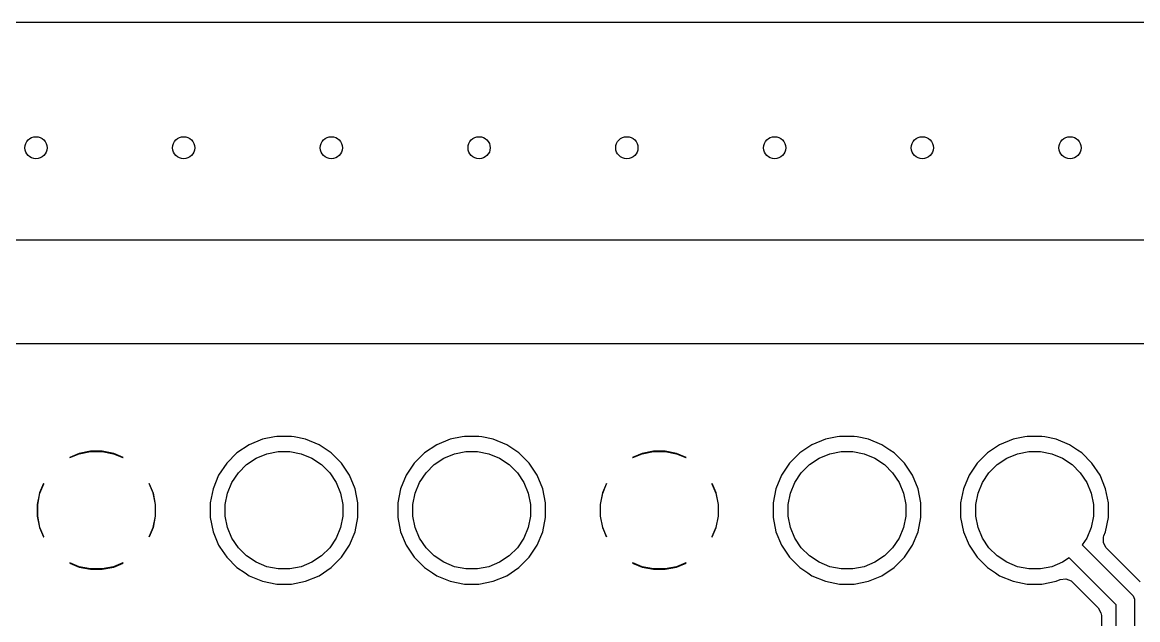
# Model space of a CAD drawing. Header units: inches. Extents: x 2.12 to 6.02, y -5.78 to -1.88.
# Drawn here: x 4.377 to 4.971, y -2.195 to -1.876 of the extents above; entities that cross this region are included whole.
import ezdxf

# ---------------------------------------------------------------- set-up
doc = ezdxf.new("R2010")
doc.units = ezdxf.units.IN
doc.header["$MEASUREMENT"] = 0
doc.layers.add('B.Cu', color=153, linetype='CONTINUOUS', true_color=0x4d7fc4)

msp = doc.modelspace()

# ---------------------------------------------------------------- linework, layer by layer
at = {"layer": 'B.Cu', "linetype": 'CONTINUOUS'}
for p, q in [((2.13821, -1.876), (5.99565, -1.876)), ((5.73902, -1.99213), (2.39483, -1.99213)), ((2.43466, -2.04724), (5.69919, -2.04724)), ((4.50465, -2.09834), (4.49748, -2.10131)), ((4.511, -2.09708), (4.50465, -2.09834)), ((4.50465, -2.09834), (4.50465, -2.09834)), ((4.51226, -2.09683), (4.511, -2.09708)), ((4.52002, -2.09683), (4.51226, -2.09683)), ((4.52154, -2.09713), (4.52002, -2.09683)), ((4.52763, -2.09834), (4.52154, -2.09713)), ((4.5348, -2.10131), (4.52763, -2.09834)), ((4.52763, -2.09834), (4.52763, -2.09834)), ((4.60465, -2.09834), (4.59748, -2.10131)), ((4.611, -2.09708), (4.60465, -2.09834)), ((4.60465, -2.09834), (4.60465, -2.09834)), ((4.61226, -2.09683), (4.611, -2.09708)), ((4.62002, -2.09683), (4.61226, -2.09683)), ((4.62153, -2.09713), (4.62002, -2.09683)), ((4.62763, -2.09834), (4.62153, -2.09713)), ((4.6348, -2.10131), (4.62763, -2.09834)), ((4.62763, -2.09834), (4.62763, -2.09834)), ((4.80465, -2.09834), (4.79748, -2.10131)), ((4.811, -2.09708), (4.80465, -2.09834)), ((4.80465, -2.09834), (4.80465, -2.09834)), ((4.81226, -2.09683), (4.811, -2.09708)), ((4.82002, -2.09683), (4.81226, -2.09683)), ((4.82153, -2.09713), (4.82002, -2.09683)), ((4.82763, -2.09834), (4.82153, -2.09713)), ((4.8348, -2.10131), (4.82763, -2.09834)), ((4.82763, -2.09834), (4.82763, -2.09834)), ((4.90465, -2.09834), (4.89748, -2.10131)), ((4.911, -2.09708), (4.90465, -2.09834)), ((4.90465, -2.09834), (4.90465, -2.09834)), ((4.91226, -2.09683), (4.911, -2.09708)), ((4.92002, -2.09683), (4.91226, -2.09683)), ((4.92153, -2.09713), (4.92002, -2.09683)), ((4.92763, -2.09834), (4.92153, -2.09713)), ((4.9348, -2.10131), (4.92763, -2.09834)), ((4.92763, -2.09834), (4.92763, -2.09834)), ((4.49748, -2.10131), (4.49103, -2.10562)), ((4.49748, -2.10131), (4.49748, -2.10131)), ((4.53909, -2.10418), (4.5348, -2.10131)), ((4.5348, -2.10131), (4.5348, -2.10131)), ((4.54125, -2.10562), (4.53909, -2.10418)), ((4.59748, -2.10131), (4.59103, -2.10562)), ((4.59748, -2.10131), (4.59748, -2.10131)), ((4.63909, -2.10418), (4.6348, -2.10131)), ((4.6348, -2.10131), (4.6348, -2.10131)), ((4.64125, -2.10562), (4.63909, -2.10418)), ((4.79748, -2.10131), (4.79103, -2.10562)), ((4.79748, -2.10131), (4.79748, -2.10131)), ((4.83909, -2.10418), (4.8348, -2.10131)), ((4.8348, -2.10131), (4.8348, -2.10131)), ((4.84125, -2.10562), (4.83909, -2.10418)), ((4.89748, -2.10131), (4.89103, -2.10562)), ((4.89748, -2.10131), (4.89748, -2.10131)), ((4.93909, -2.10418), (4.9348, -2.10131)), ((4.9348, -2.10131), (4.9348, -2.10131)), ((4.94125, -2.10562), (4.93909, -2.10418)), ((4.40695, -2.10593), (4.40188, -2.10804)), ((4.40188, -2.10804), (4.40188, -2.10804)), ((4.40188, -2.10804), (4.40199, -2.10815)), ((4.40199, -2.10815), (4.407, -2.10608)), ((4.41304, -2.10472), (4.40695, -2.10593)), ((4.40695, -2.10593), (4.40695, -2.10593)), ((4.407, -2.10608), (4.41305, -2.10488)), ((4.41924, -2.10472), (4.41304, -2.10472)), ((4.41305, -2.10488), (4.41923, -2.10488)), ((4.41923, -2.10488), (4.42528, -2.10608)), ((4.42533, -2.10593), (4.41924, -2.10472)), ((4.42528, -2.10608), (4.43029, -2.10815)), ((4.43041, -2.10804), (4.42533, -2.10593)), ((4.42533, -2.10593), (4.42533, -2.10593)), ((4.43029, -2.10815), (4.43041, -2.10804)), ((4.43041, -2.10804), (4.43041, -2.10804)), ((4.49103, -2.10562), (4.48555, -2.11111)), ((4.49103, -2.10562), (4.49103, -2.10562)), ((4.49616, -2.11187), (4.50129, -2.10844)), ((4.50129, -2.10844), (4.507, -2.10608)), ((4.507, -2.10608), (4.51305, -2.10488)), ((4.51305, -2.10488), (4.51923, -2.10488)), ((4.51923, -2.10488), (4.52528, -2.10608)), ((4.52528, -2.10608), (4.53099, -2.10844)), ((4.53099, -2.10844), (4.53612, -2.11187)), ((4.54674, -2.11111), (4.54125, -2.10562)), ((4.59103, -2.10562), (4.58555, -2.11111)), ((4.59103, -2.10562), (4.59103, -2.10562)), ((4.59616, -2.11187), (4.60129, -2.10844)), ((4.60129, -2.10844), (4.607, -2.10608)), ((4.607, -2.10608), (4.61305, -2.10488)), ((4.61305, -2.10488), (4.61923, -2.10488)), ((4.61923, -2.10488), (4.62528, -2.10608)), ((4.62528, -2.10608), (4.63099, -2.10844)), ((4.63099, -2.10844), (4.63612, -2.11187)), ((4.64674, -2.11111), (4.64125, -2.10562)), ((4.70695, -2.10593), (4.70188, -2.10804)), ((4.70188, -2.10804), (4.70188, -2.10804)), ((4.70188, -2.10804), (4.70199, -2.10815)), ((4.70199, -2.10815), (4.707, -2.10608)), ((4.71304, -2.10472), (4.70695, -2.10593)), ((4.70695, -2.10593), (4.70695, -2.10593)), ((4.707, -2.10608), (4.71305, -2.10488)), ((4.71924, -2.10472), (4.71304, -2.10472)), ((4.71305, -2.10488), (4.71923, -2.10488)), ((4.71923, -2.10488), (4.72528, -2.10608)), ((4.72533, -2.10593), (4.71924, -2.10472)), ((4.72528, -2.10608), (4.73029, -2.10815)), ((4.73041, -2.10804), (4.72533, -2.10593)), ((4.72533, -2.10593), (4.72533, -2.10593)), ((4.73029, -2.10815), (4.73041, -2.10804)), ((4.73041, -2.10804), (4.73041, -2.10804)), ((4.79103, -2.10562), (4.78555, -2.11111)), ((4.79103, -2.10562), (4.79103, -2.10562)), ((4.79616, -2.11187), (4.80129, -2.10844)), ((4.80129, -2.10844), (4.807, -2.10608)), ((4.807, -2.10608), (4.81305, -2.10488)), ((4.81305, -2.10488), (4.81923, -2.10488)), ((4.81923, -2.10488), (4.82528, -2.10608)), ((4.82528, -2.10608), (4.83099, -2.10844)), ((4.83099, -2.10844), (4.83612, -2.11187)), ((4.84674, -2.11111), (4.84125, -2.10562)), ((4.89103, -2.10562), (4.88555, -2.11111)), ((4.89103, -2.10562), (4.89103, -2.10562)), ((4.89616, -2.11187), (4.90129, -2.10844)), ((4.90129, -2.10844), (4.907, -2.10608)), ((4.907, -2.10608), (4.91305, -2.10488)), ((4.91305, -2.10488), (4.91923, -2.10488)), ((4.91923, -2.10488), (4.92528, -2.10608)), ((4.92528, -2.10608), (4.93099, -2.10844)), ((4.93099, -2.10844), (4.93612, -2.11187)), ((4.94674, -2.11111), (4.94125, -2.10562)), ((4.48555, -2.11111), (4.48123, -2.11756)), ((4.48555, -2.11111), (4.48555, -2.11111)), ((4.48836, -2.12137), (4.49179, -2.11624)), ((4.49179, -2.11624), (4.49616, -2.11187)), ((4.53612, -2.11187), (4.54049, -2.11624)), ((4.54049, -2.11624), (4.54392, -2.12137)), ((4.55105, -2.11756), (4.54674, -2.11111)), ((4.58555, -2.11111), (4.58123, -2.11756)), ((4.58555, -2.11111), (4.58555, -2.11111)), ((4.58836, -2.12137), (4.59179, -2.11624)), ((4.59179, -2.11624), (4.59616, -2.11187)), ((4.63612, -2.11187), (4.64049, -2.11624)), ((4.64049, -2.11624), (4.64392, -2.12137)), ((4.65105, -2.11756), (4.64674, -2.11111)), ((4.78555, -2.11111), (4.78123, -2.11756)), ((4.78555, -2.11111), (4.78555, -2.11111)), ((4.78836, -2.12137), (4.79179, -2.11624)), ((4.79179, -2.11624), (4.79616, -2.11187)), ((4.83612, -2.11187), (4.84049, -2.11624)), ((4.84049, -2.11624), (4.84392, -2.12137)), ((4.85105, -2.11756), (4.84674, -2.11111)), ((4.88555, -2.11111), (4.88123, -2.11756)), ((4.88555, -2.11111), (4.88555, -2.11111)), ((4.88836, -2.12137), (4.89179, -2.11624)), ((4.89179, -2.11624), (4.89616, -2.11187)), ((4.93612, -2.11187), (4.94049, -2.11624)), ((4.94049, -2.11624), (4.94392, -2.12137)), ((4.95105, -2.11756), (4.94674, -2.11111)), ((4.38796, -2.12196), (4.38586, -2.12703)), ((4.386, -2.12708), (4.38807, -2.12207)), ((4.38807, -2.12207), (4.38796, -2.12196)), ((4.38796, -2.12196), (4.38796, -2.12196)), ((4.44432, -2.12196), (4.44421, -2.12207)), ((4.44421, -2.12207), (4.44628, -2.12708)), ((4.44643, -2.12703), (4.44432, -2.12196)), ((4.48123, -2.11756), (4.47827, -2.12473)), ((4.48123, -2.11756), (4.48123, -2.11756)), ((4.486, -2.12708), (4.48836, -2.12137)), ((4.54392, -2.12137), (4.54628, -2.12708)), ((4.55402, -2.12473), (4.55105, -2.11756)), ((4.58123, -2.11756), (4.57827, -2.12473)), ((4.58123, -2.11756), (4.58123, -2.11756)), ((4.586, -2.12708), (4.58836, -2.12137)), ((4.64392, -2.12137), (4.64628, -2.12708)), ((4.65402, -2.12473), (4.65105, -2.11756)), ((4.68796, -2.12196), (4.68586, -2.12703)), ((4.686, -2.12708), (4.68807, -2.12207)), ((4.68807, -2.12207), (4.68796, -2.12196)), ((4.68796, -2.12196), (4.68796, -2.12196)), ((4.74432, -2.12196), (4.74421, -2.12207)), ((4.74421, -2.12207), (4.74628, -2.12708)), ((4.74643, -2.12703), (4.74432, -2.12196)), ((4.78123, -2.11756), (4.77827, -2.12473)), ((4.78123, -2.11756), (4.78123, -2.11756)), ((4.786, -2.12708), (4.78836, -2.12137)), ((4.84392, -2.12137), (4.84628, -2.12708)), ((4.85402, -2.12473), (4.85105, -2.11756)), ((4.88123, -2.11756), (4.87827, -2.12473)), ((4.88123, -2.11756), (4.88123, -2.11756)), ((4.886, -2.12708), (4.88836, -2.12137)), ((4.94392, -2.12137), (4.94628, -2.12708)), ((4.95402, -2.12473), (4.95105, -2.11756)), ((4.38586, -2.12703), (4.38465, -2.13312)), ((4.3848, -2.13313), (4.386, -2.12708)), ((4.38586, -2.12703), (4.38586, -2.12703)), ((4.44628, -2.12708), (4.44749, -2.13313)), ((4.44643, -2.12703), (4.44643, -2.12703)), ((4.44748, -2.13234), (4.44643, -2.12703)), ((4.47827, -2.12473), (4.47675, -2.13234)), ((4.47827, -2.12473), (4.47827, -2.12473)), ((4.4848, -2.13313), (4.486, -2.12708)), ((4.54628, -2.12708), (4.54749, -2.13313)), ((4.55553, -2.13234), (4.55402, -2.12473)), ((4.57827, -2.12473), (4.57675, -2.13234)), ((4.57827, -2.12473), (4.57827, -2.12473)), ((4.5848, -2.13313), (4.586, -2.12708)), ((4.64628, -2.12708), (4.64749, -2.13313)), ((4.65553, -2.13234), (4.65402, -2.12473)), ((4.68586, -2.12703), (4.68465, -2.13312)), ((4.6848, -2.13313), (4.686, -2.12708)), ((4.68586, -2.12703), (4.68586, -2.12703)), ((4.74628, -2.12708), (4.74749, -2.13313)), ((4.74643, -2.12703), (4.74643, -2.12703)), ((4.74748, -2.13234), (4.74643, -2.12703)), ((4.77827, -2.12473), (4.77675, -2.13234)), ((4.77827, -2.12473), (4.77827, -2.12473)), ((4.7848, -2.13313), (4.786, -2.12708)), ((4.84628, -2.12708), (4.84749, -2.13313)), ((4.85553, -2.13234), (4.85402, -2.12473)), ((4.87827, -2.12473), (4.87675, -2.13234)), ((4.87827, -2.12473), (4.87827, -2.12473)), ((4.8848, -2.13313), (4.886, -2.12708)), ((4.94628, -2.12708), (4.94749, -2.13313)), ((4.95553, -2.13234), (4.95402, -2.12473)), ((4.38465, -2.13312), (4.38465, -2.13932)), ((4.3848, -2.13931), (4.3848, -2.13313)), ((4.44764, -2.13312), (4.44748, -2.13234)), ((4.44749, -2.13313), (4.44749, -2.13931)), ((4.44764, -2.13932), (4.44764, -2.13312)), ((4.47675, -2.13234), (4.47675, -2.1401)), ((4.4848, -2.13931), (4.4848, -2.13313)), ((4.54749, -2.13313), (4.54749, -2.13931)), ((4.55553, -2.1401), (4.55553, -2.13234)), ((4.55553, -2.13234), (4.55553, -2.13234)), ((4.57675, -2.13234), (4.57675, -2.1401)), ((4.5848, -2.13931), (4.5848, -2.13313)), ((4.64749, -2.13313), (4.64749, -2.13931)), ((4.65553, -2.13312), (4.65553, -2.13234)), ((4.65553, -2.1401), (4.65553, -2.13312)), ((4.68465, -2.13312), (4.68465, -2.13932)), ((4.6848, -2.13931), (4.6848, -2.13313)), ((4.74764, -2.13312), (4.74748, -2.13234)), ((4.74749, -2.13313), (4.74749, -2.13931)), ((4.74764, -2.13932), (4.74764, -2.13312)), ((4.77675, -2.13234), (4.77675, -2.1401)), ((4.7848, -2.13931), (4.7848, -2.13313)), ((4.84749, -2.13313), (4.84749, -2.13931)), ((4.85553, -2.1401), (4.85553, -2.13234)), ((4.87675, -2.13234), (4.87675, -2.1401)), ((4.8848, -2.13931), (4.8848, -2.13313)), ((4.94749, -2.13313), (4.94749, -2.13931)), ((4.95553, -2.13312), (4.95553, -2.13234)), ((4.95553, -2.1401), (4.95553, -2.13312)), ((4.38465, -2.13932), (4.38586, -2.14541)), ((4.386, -2.14536), (4.3848, -2.13931)), ((4.44749, -2.13931), (4.44628, -2.14536)), ((4.44643, -2.14541), (4.44764, -2.13932)), ((4.47675, -2.1401), (4.47827, -2.14771)), ((4.486, -2.14536), (4.4848, -2.13931)), ((4.54749, -2.13931), (4.54628, -2.14536)), ((4.55402, -2.14771), (4.55553, -2.1401)), ((4.57675, -2.1401), (4.57827, -2.14771)), ((4.586, -2.14536), (4.5848, -2.13931)), ((4.64749, -2.13931), (4.64628, -2.14536)), ((4.65402, -2.14771), (4.65553, -2.1401)), ((4.68465, -2.13932), (4.68586, -2.14541)), ((4.686, -2.14536), (4.6848, -2.13931)), ((4.74749, -2.13931), (4.74628, -2.14536)), ((4.74643, -2.14541), (4.74764, -2.13932)), ((4.77675, -2.1401), (4.77827, -2.14771)), ((4.786, -2.14536), (4.7848, -2.13931)), ((4.84749, -2.13931), (4.84628, -2.14536)), ((4.85402, -2.14771), (4.85553, -2.1401)), ((4.87675, -2.1401), (4.87827, -2.14771)), ((4.886, -2.14536), (4.8848, -2.13931)), ((4.94749, -2.13931), (4.94628, -2.14536)), ((4.95402, -2.14771), (4.95553, -2.1401)), ((4.38586, -2.14541), (4.38586, -2.14541)), ((4.38586, -2.14541), (4.38796, -2.15048)), ((4.38807, -2.15037), (4.386, -2.14536)), ((4.44628, -2.14536), (4.44421, -2.15037)), ((4.44432, -2.15048), (4.44643, -2.14541)), ((4.44643, -2.14541), (4.44643, -2.14541)), ((4.48836, -2.15107), (4.486, -2.14536)), ((4.54628, -2.14536), (4.54392, -2.15107)), ((4.58836, -2.15107), (4.586, -2.14536)), ((4.64628, -2.14536), (4.64392, -2.15107)), ((4.68586, -2.14541), (4.68586, -2.14541)), ((4.68586, -2.14541), (4.68796, -2.15048)), ((4.68807, -2.15037), (4.686, -2.14536)), ((4.74628, -2.14536), (4.74421, -2.15037)), ((4.74432, -2.15048), (4.74643, -2.14541)), ((4.74643, -2.14541), (4.74643, -2.14541)), ((4.78836, -2.15107), (4.786, -2.14536)), ((4.84628, -2.14536), (4.84392, -2.15107)), ((4.88836, -2.15107), (4.886, -2.14536)), ((4.94628, -2.14536), (4.94392, -2.15107)), ((4.38796, -2.15048), (4.38807, -2.15037)), ((4.38796, -2.15048), (4.38796, -2.15048)), ((4.44421, -2.15037), (4.44432, -2.15048)), ((4.47827, -2.14771), (4.47827, -2.14771)), ((4.47827, -2.14771), (4.48123, -2.15488)), ((4.49179, -2.1562), (4.48836, -2.15107)), ((4.54392, -2.15107), (4.54049, -2.1562)), ((4.55105, -2.15488), (4.55402, -2.14771)), ((4.57827, -2.14771), (4.57827, -2.14771)), ((4.57827, -2.14771), (4.58123, -2.15488)), ((4.59179, -2.1562), (4.58836, -2.15107)), ((4.64392, -2.15107), (4.64049, -2.1562)), ((4.65105, -2.15488), (4.65402, -2.14771)), ((4.68796, -2.15048), (4.68807, -2.15037)), ((4.68796, -2.15048), (4.68796, -2.15048)), ((4.74421, -2.15037), (4.74432, -2.15048)), ((4.77827, -2.14771), (4.77827, -2.14771)), ((4.77827, -2.14771), (4.78123, -2.15488)), ((4.79179, -2.1562), (4.78836, -2.15107)), ((4.84392, -2.15107), (4.84049, -2.1562)), ((4.85105, -2.15488), (4.85402, -2.14771)), ((4.87827, -2.14771), (4.87827, -2.14771)), ((4.87827, -2.14771), (4.88123, -2.15488)), ((4.89179, -2.1562), (4.88836, -2.15107)), ((4.94392, -2.15107), (4.94153, -2.15465)), ((4.95285, -2.15066), (4.9531, -2.14993)), ((4.95285, -2.15369), (4.95285, -2.15066)), ((4.9531, -2.14993), (4.95402, -2.14771)), ((4.48123, -2.15488), (4.48123, -2.15488)), ((4.48123, -2.15488), (4.48192, -2.15591)), ((4.48192, -2.15591), (4.48555, -2.16133)), ((4.49616, -2.16057), (4.49179, -2.1562)), ((4.54049, -2.1562), (4.53612, -2.16057)), ((4.54674, -2.16133), (4.55105, -2.15488)), ((4.58123, -2.15488), (4.58123, -2.15488)), ((4.58123, -2.15488), (4.58192, -2.15591)), ((4.58192, -2.15591), (4.58555, -2.16133)), ((4.59616, -2.16057), (4.59179, -2.1562)), ((4.64049, -2.1562), (4.63612, -2.16057)), ((4.64674, -2.16133), (4.65105, -2.15488)), ((4.78123, -2.15488), (4.78123, -2.15488)), ((4.78123, -2.15488), (4.78192, -2.15591)), ((4.78192, -2.15591), (4.78555, -2.16133)), ((4.79616, -2.16057), (4.79179, -2.1562)), ((4.84049, -2.1562), (4.83612, -2.16057)), ((4.84674, -2.16133), (4.85105, -2.15488)), ((4.88123, -2.15488), (4.88123, -2.15488)), ((4.88123, -2.15488), (4.88192, -2.15591)), ((4.88192, -2.15591), (4.88555, -2.16133)), ((4.89616, -2.16057), (4.89179, -2.1562)), ((4.94153, -2.15465), (4.96805, -2.18117)), ((4.95437, -2.15632), (4.95285, -2.15369)), ((4.97244, -2.17439), (4.95437, -2.15632)), ((4.48555, -2.16133), (4.49103, -2.16682)), ((4.50129, -2.164), (4.49616, -2.16057)), ((4.53612, -2.16057), (4.53099, -2.164)), ((4.54125, -2.16682), (4.54674, -2.16133)), ((4.58555, -2.16133), (4.59103, -2.16682)), ((4.60129, -2.164), (4.59616, -2.16057)), ((4.63612, -2.16057), (4.63099, -2.164)), ((4.64125, -2.16682), (4.64674, -2.16133)), ((4.78555, -2.16133), (4.79103, -2.16682)), ((4.80129, -2.164), (4.79616, -2.16057)), ((4.83612, -2.16057), (4.83099, -2.164)), ((4.84125, -2.16682), (4.84674, -2.16133)), ((4.88555, -2.16133), (4.89103, -2.16682)), ((4.90129, -2.164), (4.89616, -2.16057)), ((4.93457, -2.16161), (4.93099, -2.164)), ((4.95965, -2.18668), (4.93457, -2.16161)), ((4.40199, -2.16429), (4.40188, -2.1644)), ((4.40188, -2.1644), (4.40695, -2.16651)), ((4.407, -2.16636), (4.40199, -2.16429)), ((4.40695, -2.16651), (4.40695, -2.16651)), ((4.40695, -2.16651), (4.41304, -2.16772)), ((4.41305, -2.16756), (4.407, -2.16636)), ((4.41304, -2.16772), (4.41924, -2.16772)), ((4.41923, -2.16756), (4.41305, -2.16756)), ((4.42528, -2.16636), (4.41923, -2.16756)), ((4.41924, -2.16772), (4.42533, -2.16651)), ((4.43029, -2.16429), (4.42528, -2.16636)), ((4.42533, -2.16651), (4.43041, -2.1644)), ((4.42533, -2.16651), (4.42533, -2.16651)), ((4.43041, -2.1644), (4.43029, -2.16429)), ((4.49103, -2.16682), (4.49532, -2.16968)), ((4.49532, -2.16968), (4.49748, -2.17113)), ((4.507, -2.16636), (4.50129, -2.164)), ((4.51305, -2.16756), (4.507, -2.16636)), ((4.51923, -2.16756), (4.51305, -2.16756)), ((4.52528, -2.16636), (4.51923, -2.16756)), ((4.53099, -2.164), (4.52528, -2.16636)), ((4.5348, -2.17113), (4.54125, -2.16682)), ((4.59103, -2.16682), (4.59532, -2.16968)), ((4.59532, -2.16968), (4.59748, -2.17113)), ((4.607, -2.16636), (4.60129, -2.164)), ((4.61305, -2.16756), (4.607, -2.16636)), ((4.61923, -2.16756), (4.61305, -2.16756)), ((4.62528, -2.16636), (4.61923, -2.16756)), ((4.63099, -2.164), (4.62528, -2.16636)), ((4.6348, -2.17113), (4.64125, -2.16682)), ((4.70199, -2.16429), (4.70188, -2.1644)), ((4.70188, -2.1644), (4.70695, -2.16651)), ((4.707, -2.16636), (4.70199, -2.16429)), ((4.70695, -2.16651), (4.70695, -2.16651)), ((4.70695, -2.16651), (4.71304, -2.16772)), ((4.71305, -2.16756), (4.707, -2.16636)), ((4.71304, -2.16772), (4.71924, -2.16772)), ((4.71923, -2.16756), (4.71305, -2.16756)), ((4.72528, -2.16636), (4.71923, -2.16756)), ((4.71924, -2.16772), (4.72533, -2.16651)), ((4.73029, -2.16429), (4.72528, -2.16636)), ((4.72533, -2.16651), (4.73041, -2.1644)), ((4.72533, -2.16651), (4.72533, -2.16651)), ((4.73041, -2.1644), (4.73029, -2.16429)), ((4.79103, -2.16682), (4.79532, -2.16968)), ((4.79532, -2.16968), (4.79748, -2.17113)), ((4.807, -2.16636), (4.80129, -2.164)), ((4.81305, -2.16756), (4.807, -2.16636)), ((4.81923, -2.16756), (4.81305, -2.16756)), ((4.82528, -2.16636), (4.81923, -2.16756)), ((4.83099, -2.164), (4.82528, -2.16636)), ((4.8348, -2.17113), (4.84125, -2.16682)), ((4.89103, -2.16682), (4.89532, -2.16968)), ((4.89532, -2.16968), (4.89748, -2.17113)), ((4.907, -2.16636), (4.90129, -2.164)), ((4.91305, -2.16756), (4.907, -2.16636)), ((4.91923, -2.16756), (4.91305, -2.16756)), ((4.92528, -2.16636), (4.91923, -2.16756)), ((4.93099, -2.164), (4.92528, -2.16636)), ((4.49748, -2.17113), (4.49748, -2.17113)), ((4.49748, -2.17113), (4.49748, -2.17113)), ((4.49748, -2.17113), (4.50465, -2.1741)), ((4.50465, -2.1741), (4.51226, -2.17561)), ((4.51226, -2.17561), (4.51226, -2.17561)), ((4.51226, -2.17561), (4.52002, -2.17561)), ((4.52002, -2.17561), (4.52763, -2.1741)), ((4.52002, -2.17561), (4.52002, -2.17561)), ((4.52763, -2.1741), (4.5348, -2.17113)), ((4.59748, -2.17113), (4.59748, -2.17113)), ((4.59748, -2.17113), (4.59748, -2.17113)), ((4.59748, -2.17113), (4.60465, -2.1741)), ((4.60465, -2.1741), (4.61226, -2.17561)), ((4.61226, -2.17561), (4.61226, -2.17561)), ((4.61226, -2.17561), (4.62002, -2.17561)), ((4.62002, -2.17561), (4.62763, -2.1741)), ((4.62002, -2.17561), (4.62002, -2.17561)), ((4.62763, -2.1741), (4.6348, -2.17113)), ((4.79748, -2.17113), (4.79748, -2.17113)), ((4.79748, -2.17113), (4.79748, -2.17113)), ((4.79748, -2.17113), (4.80465, -2.1741)), ((4.80465, -2.1741), (4.81226, -2.17561)), ((4.81226, -2.17561), (4.81226, -2.17561)), ((4.81226, -2.17561), (4.82002, -2.17561)), ((4.82002, -2.17561), (4.82763, -2.1741)), ((4.82002, -2.17561), (4.82002, -2.17561)), ((4.82763, -2.1741), (4.8348, -2.17113)), ((4.89748, -2.17113), (4.89748, -2.17113)), ((4.89748, -2.17113), (4.89748, -2.17113)), ((4.89748, -2.17113), (4.90465, -2.1741)), ((4.90465, -2.1741), (4.91226, -2.17561)), ((4.91226, -2.17561), (4.91226, -2.17561)), ((4.91226, -2.17561), (4.92002, -2.17561)), ((4.92002, -2.17561), (4.92763, -2.1741)), ((4.92002, -2.17561), (4.92002, -2.17561)), ((4.92763, -2.1741), (4.92985, -2.17318)), ((4.92985, -2.17318), (4.93286, -2.17278)), ((4.93286, -2.17278), (4.93567, -2.17394)), ((4.93567, -2.17394), (4.93625, -2.17445)), ((4.93625, -2.17445), (4.95003, -2.18824)), ((4.96805, -2.18117), (4.96866, -2.18191)), ((4.95965, -2.36017), (4.95965, -2.18668)), ((4.96866, -2.18191), (4.96939, -2.18369)), ((4.96939, -2.18369), (4.96949, -2.18465)), ((4.96949, -2.18465), (4.96949, -2.3622)), ((4.95003, -2.18824), (4.95155, -2.19087)), ((4.95155, -2.19087), (4.95175, -2.19238)), ((4.95175, -2.19238), (4.95175, -2.20196))]:
    msp.add_line(p, q, dxfattribs=at)
at = {"layer": 'B.Cu'}
for centre in [(4.38388, -1.94293), (4.46262, -1.94293), (4.54136, -1.94293), (4.6201, -1.94293), (4.69884, -1.94293), (4.77758, -1.94293), (4.85632, -1.94293), (4.93506, -1.94293)]:
    msp.add_circle(centre, 0.00591, dxfattribs=at)

doc.saveas('drawing.dxf')
